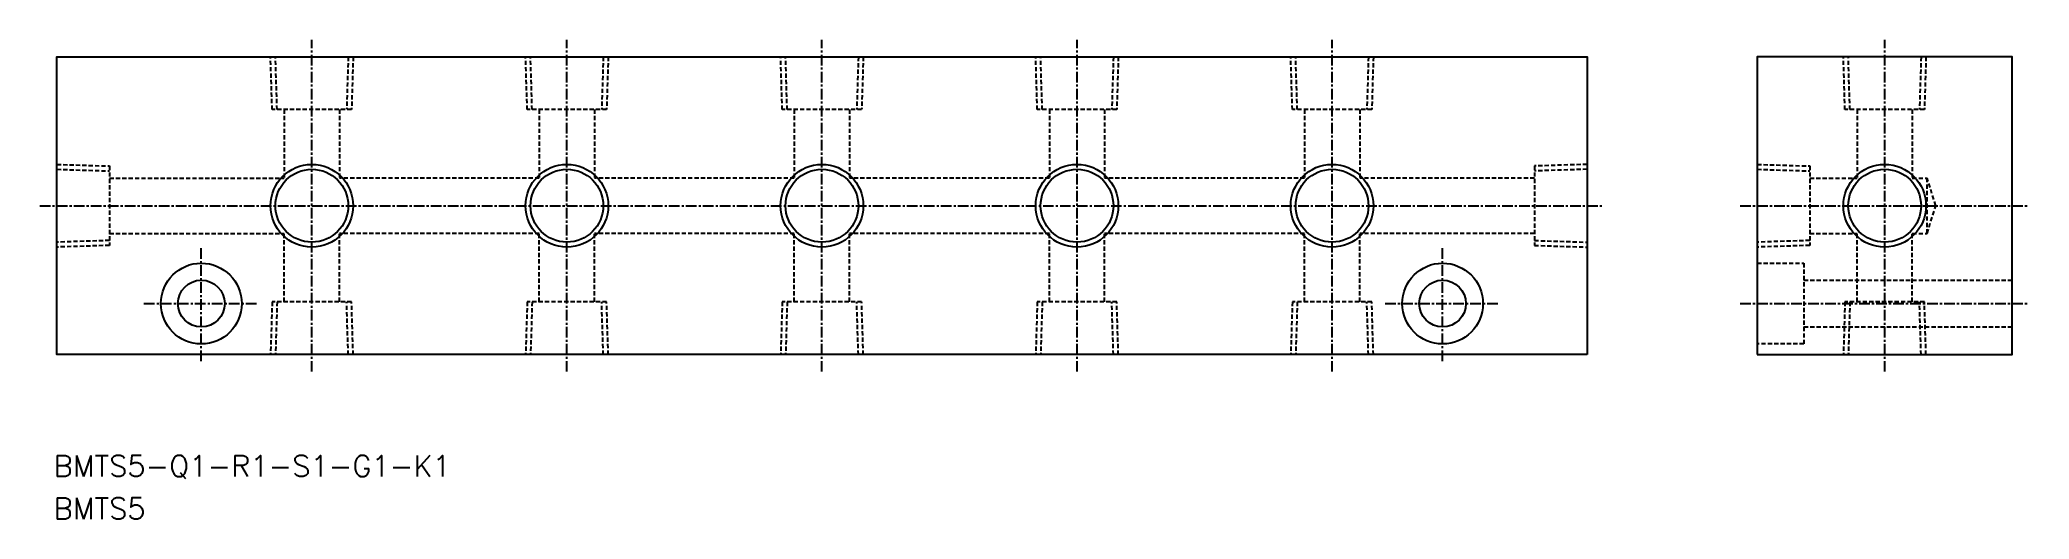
# Model space of a CAD drawing. Extents: x 30 to 264, y 68 to 124.
import ezdxf
from ezdxf.enums import TextEntityAlignment as Align

# ---------------------------------------------------------------- set-up
doc = ezdxf.new("R2010")
doc.units = 0
doc.linetypes.add('CENTER', pattern=[2, 1.25, -0.25, 0.25, -0.25])
doc.linetypes.add('DASHED', pattern=[0.75, 0.5, -0.25])
doc.layers.get('0').update_dxf_attribs({"linetype": 'CONTINUOUS'})
doc.layers.add('CENTER', color=1, linetype='CENTER')
doc.styles.get("Standard").update_dxf_attribs({"font": 'txt.shx', "bigfont": 'extfont.shx'})

msp = doc.modelspace()

# ---------------------------------------------------------------- linework, layer by layer
at = {"color": 3, "linetype": 'DASHED'}
for p, q in [((57.33, 116.3), (57.14, 122.5)), ((57.91, 116.3), (57.72, 122.5)), ((66.28, 122.5), (66.09, 116.3)), ((66.86, 122.5), (66.67, 116.3)), ((87.33, 116.3), (87.14, 122.5)), ((87.91, 116.3), (87.72, 122.5)), ((96.28, 122.5), (96.09, 116.3)), ((96.86, 122.5), (96.67, 116.3)), ((117.33, 116.3), (117.14, 122.5)), ((117.91, 116.3), (117.72, 122.5)), ((126.28, 122.5), (126.09, 116.3)), ((126.86, 122.5), (126.67, 116.3)), ((147.33, 116.3), (147.14, 122.5)), ((147.91, 116.3), (147.72, 122.5)), ((156.28, 122.5), (156.09, 116.3)), ((156.86, 122.5), (156.67, 116.3)), ((177.33, 116.3), (177.14, 122.5)), ((177.91, 116.3), (177.72, 122.5)), ((186.28, 122.5), (186.09, 116.3)), ((186.86, 122.5), (186.67, 116.3)), ((242.33, 116.3), (242.14, 122.5)), ((242.91, 116.3), (242.72, 122.5)), ((251.28, 122.5), (251.09, 116.3)), ((251.86, 122.5), (251.67, 116.3)), ((66.67, 116.3), (57.33, 116.3)), ((58.75, 116.3), (58.75, 108.25)), ((65.25, 116.3), (65.25, 108.25)), ((96.67, 116.3), (87.33, 116.3)), ((88.75, 116.3), (88.75, 108.25)), ((95.25, 116.3), (95.25, 108.25)), ((126.67, 116.3), (117.33, 116.3)), ((118.75, 116.3), (118.75, 108.25)), ((125.25, 116.3), (125.25, 108.25)), ((156.67, 116.3), (147.33, 116.3)), ((148.75, 116.3), (148.75, 108.25)), ((155.25, 116.3), (155.25, 108.25)), ((186.67, 116.3), (177.33, 116.3)), ((178.75, 116.3), (178.75, 108.25)), ((185.25, 116.3), (185.25, 108.25)), ((251.67, 116.3), (242.33, 116.3)), ((243.75, 116.3), (243.75, 108.25)), ((250.25, 116.3), (250.25, 108.25)), ((32, 109.86), (38.2, 109.67)), ((32, 109.28), (38.2, 109.09)), ((38.2, 109.67), (38.2, 100.33)), ((38.2, 108.25), (58.75, 108.25)), ((88.75, 108.25), (65.25, 108.25)), ((118.75, 108.25), (95.25, 108.25)), ((148.75, 108.25), (125.25, 108.25)), ((178.75, 108.25), (155.25, 108.25)), ((205.8, 108.25), (185.25, 108.25)), ((212, 109.86), (205.8, 109.67)), ((205.8, 109.67), (205.8, 100.33)), ((212, 109.28), (205.8, 109.09)), ((232, 109.86), (238.2, 109.67)), ((232, 109.28), (238.2, 109.09)), ((238.2, 109.67), (238.2, 100.33)), ((238.2, 108.25), (243.75, 108.25)), ((250.25, 108.25), (252, 108.25)), ((252, 101.75), (252, 108.25)), ((253, 105), (252, 108.25)), ((252, 101.75), (253, 105)), ((38.2, 100.91), (32, 100.72)), ((38.2, 101.75), (58.75, 101.75)), ((58.75, 93.7), (58.75, 101.75)), ((65.25, 93.7), (65.25, 101.75)), ((88.75, 101.75), (65.25, 101.75)), ((88.75, 93.7), (88.75, 101.75)), ((95.25, 93.7), (95.25, 101.75)), ((118.75, 101.75), (95.25, 101.75)), ((118.75, 93.7), (118.75, 101.75)), ((125.25, 93.7), (125.25, 101.75)), ((148.75, 101.75), (125.25, 101.75)), ((148.75, 93.7), (148.75, 101.75)), ((155.25, 93.7), (155.25, 101.75)), ((178.75, 101.75), (155.25, 101.75)), ((178.75, 93.7), (178.75, 101.75)), ((205.8, 101.75), (185.25, 101.75)), ((185.25, 93.7), (185.25, 101.75)), ((205.8, 100.91), (212, 100.72)), ((238.2, 100.91), (232, 100.72)), ((238.2, 101.75), (243.75, 101.75)), ((243.75, 93.7), (243.75, 101.75)), ((250.25, 93.7), (250.25, 101.75)), ((250.25, 101.75), (252, 101.75)), ((38.2, 100.33), (32, 100.14)), ((205.8, 100.33), (212, 100.14)), ((238.2, 100.33), (232, 100.14)), ((232, 98.25), (237.5, 98.25)), ((237.5, 98.25), (237.5, 88.75)), ((237.5, 96.25), (262, 96.25)), ((57.33, 93.7), (57.14, 87.5)), ((66.67, 93.7), (57.33, 93.7)), ((57.91, 93.7), (57.72, 87.5)), ((66.28, 87.5), (66.09, 93.7)), ((66.86, 87.5), (66.67, 93.7)), ((87.33, 93.7), (87.14, 87.5)), ((96.67, 93.7), (87.33, 93.7)), ((87.91, 93.7), (87.72, 87.5)), ((96.28, 87.5), (96.09, 93.7)), ((96.86, 87.5), (96.67, 93.7)), ((117.33, 93.7), (117.14, 87.5)), ((126.67, 93.7), (117.33, 93.7)), ((117.91, 93.7), (117.72, 87.5)), ((126.28, 87.5), (126.09, 93.7)), ((126.86, 87.5), (126.67, 93.7)), ((147.33, 93.7), (147.14, 87.5)), ((156.67, 93.7), (147.33, 93.7)), ((147.91, 93.7), (147.72, 87.5)), ((156.28, 87.5), (156.09, 93.7)), ((156.86, 87.5), (156.67, 93.7)), ((177.33, 93.7), (177.14, 87.5)), ((186.67, 93.7), (177.33, 93.7)), ((177.91, 93.7), (177.72, 87.5)), ((186.28, 87.5), (186.09, 93.7)), ((186.86, 87.5), (186.67, 93.7)), ((242.33, 93.7), (242.14, 87.5)), ((251.67, 93.7), (242.33, 93.7)), ((242.91, 93.7), (242.72, 87.5)), ((251.28, 87.5), (251.09, 93.7)), ((251.86, 87.5), (251.67, 93.7)), ((237.5, 90.75), (262, 90.75)), ((237.5, 88.75), (232, 88.75))]:
    msp.add_line(p, q, dxfattribs=at)
at = {"color": 7, "linetype": 'CONTINUOUS'}
for points in [[(212, 87.5), (32, 87.5), (32, 122.5), (212, 122.5)], [(232, 87.5), (262, 87.5), (262, 122.5), (232, 122.5)]]:
    msp.add_lwpolyline(points, close=True, dxfattribs=at)
at = {"color": 3, "linetype": 'CONTINUOUS'}
for centre in [(62, 105), (92, 105), (122, 105), (152, 105), (182, 105), (247, 105)]:
    msp.add_circle(centre, 4.86, dxfattribs=at)
at = {"color": 7, "linetype": 'CONTINUOUS'}
for centre, radius in [((62, 105), 4.28), ((92, 105), 4.28), ((122, 105), 4.28), ((152, 105), 4.28), ((182, 105), 4.28), ((247, 105), 4.28), ((49, 93.5), 4.75), ((49, 93.5), 2.75), ((195, 93.5), 4.75), ((195, 93.5), 2.75)]:
    msp.add_circle(centre, radius, dxfattribs=at)
at = {"layer": 'CENTER', "color": 1, "linetype": 'CENTER'}
for p, q in [((62, 85.5), (62, 124.5)), ((92, 85.5), (92, 124.5)), ((122, 85.5), (122, 124.5)), ((152, 85.5), (152, 124.5)), ((182, 85.5), (182, 124.5)), ((247, 85.5), (247, 124.5)), ((30, 105), (214, 105)), ((230, 105), (264, 105)), ((49, 86.75), (49, 100.25)), ((195, 86.75), (195, 100.25)), ((42.25, 93.5), (55.75, 93.5)), ((188.25, 93.5), (201.75, 93.5)), ((230, 93.5), (264, 93.5))]:
    msp.add_line(p, q, dxfattribs=at)

# ---------------------------------------------------------------- texts
at = {"color": 7, "linetype": 'CONTINUOUS'}
for s, p in [('BMTS5-Q1-R1-S1-G1-K1', (31.62, 74.41)), ('BMTS5', (31.62, 69.41))]:
    msp.add_text(s, height=2.5, dxfattribs=at).set_placement(p, align=Align.MIDDLE_LEFT)

doc.saveas('drawing.dxf')
